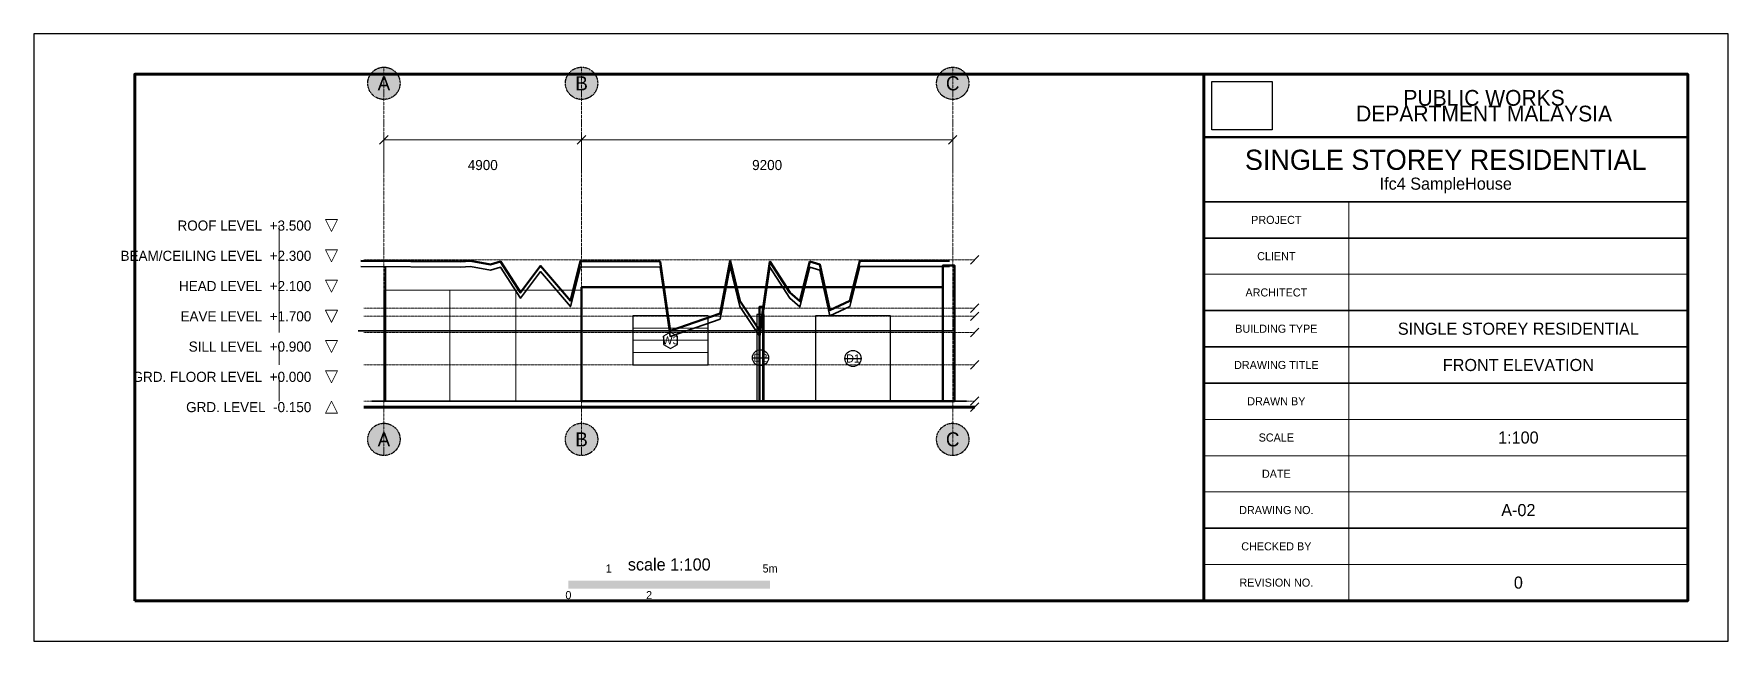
# Model space of a CAD drawing. Header units: millimetres. Extents: x -16412 to 25588, y -5950 to 9100.
import ezdxf
from ezdxf.enums import TextEntityAlignment as Align

# ---------------------------------------------------------------- set-up
doc = ezdxf.new("R2010")
doc.units = ezdxf.units.MM
doc.linetypes.add('DASHDOT', pattern=[0.8, 0.4, -0.2, 0, -0.2])
doc.linetypes.add('HIDDEN', pattern=[0.6, 0.4, -0.2])
for name, color, linetype in [('A-ANNO-DIMS', 7, 'Continuous'), ('A-ANNO-LEVL', 7, 'Continuous'), ('A-ANNO-TEXT', 7, 'Continuous'), ('A-DOOR', 7, 'Continuous'), ('A-ELEV-LEVL', 7, 'Continuous'), ('A-ELEV-WALL', 7, 'Continuous'), ('A-GLAZ', 5, 'Continuous'), ('A-GRID', 8, 'DASHDOT'), ('A-ROOF', 7, 'Continuous'), ('A-TTLB', 7, 'Continuous')]:
    doc.layers.add(name, color=color, linetype=linetype)
picture_1 = doc.add_image_def('image1.png', size_in_pixel=(890, 652))

# ---------------------------------------------------------------- blocks, each defined once
blk = doc.blocks.new('DOOR_TAG')
at = {"lineweight": 25}
blk.add_line((-1, 0), (1, 0), dxfattribs=at)
blk.add_circle((0, 0), 1, dxfattribs=at)
blk = doc.blocks.new('WINDOW_TAG')
at = {"lineweight": 25}
blk.add_lwpolyline([(0.87, 0.5), (0, 1), (-0.87, 0.5), (-0.87, -0.5), (0, -1), (0.87, -0.5)], close=True, dxfattribs=at)

msp = doc.modelspace()

# ---------------------------------------------------------------- hatches: boundary and pattern name
at = {"layer": 'A-GRID'}
h = msp.add_hatch(color=7, dxfattribs=at)
h.dxf.hatch_style = 1
h.paths.add_polyline_path([(-7335, 7875), (-7341, 7945), (-7359, 8012), (-7388, 8075), (-7428, 8132), (-7478, 8182), (-7535, 8222), (-7598, 8251), (-7665, 8269), (-7735, 8275), (-7804, 8269), (-7872, 8251), (-7935, 8222), (-7992, 8182), (-8041, 8132), (-8081, 8075), (-8111, 8012), (-8129, 7945), (-8135, 7875), (-8129, 7806), (-8111, 7738), (-8081, 7675), (-8041, 7618), (-7992, 7569), (-7935, 7529), (-7872, 7499), (-7804, 7481), (-7735, 7475), (-7665, 7481), (-7598, 7499), (-7535, 7529), (-7478, 7569), (-7428, 7618), (-7388, 7675), (-7359, 7738), (-7341, 7806)])
h = msp.add_hatch(color=7, dxfattribs=at)
h.dxf.hatch_style = 1
h.paths.add_polyline_path([(-2435, 7875), (-2441, 7945), (-2459, 8012), (-2488, 8075), (-2528, 8132), (-2578, 8182), (-2635, 8222), (-2698, 8251), (-2765, 8269), (-2835, 8275), (-2904, 8269), (-2972, 8251), (-3035, 8222), (-3092, 8182), (-3141, 8132), (-3181, 8075), (-3211, 8012), (-3229, 7945), (-3235, 7875), (-3229, 7806), (-3211, 7738), (-3181, 7675), (-3141, 7618), (-3092, 7569), (-3035, 7529), (-2972, 7499), (-2904, 7481), (-2835, 7475), (-2765, 7481), (-2698, 7499), (-2635, 7529), (-2578, 7569), (-2528, 7618), (-2488, 7675), (-2459, 7738), (-2441, 7806)])
h = msp.add_hatch(color=7, dxfattribs=at)
h.dxf.hatch_style = 1
h.paths.add_polyline_path([(6765, 7875), (6759, 7945), (6741, 8012), (6712, 8075), (6672, 8132), (6622, 8182), (6565, 8222), (6502, 8251), (6435, 8269), (6365, 8275), (6296, 8269), (6228, 8251), (6165, 8222), (6108, 8182), (6059, 8132), (6019, 8075), (5989, 8012), (5971, 7945), (5965, 7875), (5971, 7806), (5989, 7738), (6019, 7675), (6059, 7618), (6108, 7569), (6165, 7529), (6228, 7499), (6296, 7481), (6365, 7475), (6435, 7481), (6502, 7499), (6565, 7529), (6622, 7569), (6672, 7618), (6712, 7675), (6741, 7738), (6759, 7806)])
h = msp.add_hatch(color=7, dxfattribs=at)
h.dxf.hatch_style = 1
h.paths.add_polyline_path([(-7335, -950), (-7341, -881), (-7359, -813), (-7388, -750), (-7428, -693), (-7478, -644), (-7535, -604), (-7598, -574), (-7665, -556), (-7735, -550), (-7804, -556), (-7872, -574), (-7935, -604), (-7992, -644), (-8041, -693), (-8081, -750), (-8111, -813), (-8129, -881), (-8135, -950), (-8129, -1019), (-8111, -1087), (-8081, -1150), (-8041, -1207), (-7992, -1256), (-7935, -1296), (-7872, -1326), (-7804, -1344), (-7735, -1350), (-7665, -1344), (-7598, -1326), (-7535, -1296), (-7478, -1256), (-7428, -1207), (-7388, -1150), (-7359, -1087), (-7341, -1019)])
h = msp.add_hatch(color=7, dxfattribs=at)
h.dxf.hatch_style = 1
h.paths.add_polyline_path([(-2435, -950), (-2441, -881), (-2459, -813), (-2488, -750), (-2528, -693), (-2578, -644), (-2635, -604), (-2698, -574), (-2765, -556), (-2835, -550), (-2904, -556), (-2972, -574), (-3035, -604), (-3092, -644), (-3141, -693), (-3181, -750), (-3211, -813), (-3229, -881), (-3235, -950), (-3229, -1019), (-3211, -1087), (-3181, -1150), (-3141, -1207), (-3092, -1256), (-3035, -1296), (-2972, -1326), (-2904, -1344), (-2835, -1350), (-2765, -1344), (-2698, -1326), (-2635, -1296), (-2578, -1256), (-2528, -1207), (-2488, -1150), (-2459, -1087), (-2441, -1019)])
h = msp.add_hatch(color=7, dxfattribs=at)
h.dxf.hatch_style = 1
h.paths.add_polyline_path([(6765, -950), (6759, -881), (6741, -813), (6712, -750), (6672, -693), (6622, -644), (6565, -604), (6502, -574), (6435, -556), (6365, -550), (6296, -556), (6228, -574), (6165, -604), (6108, -644), (6059, -693), (6019, -750), (5989, -813), (5971, -881), (5965, -950), (5971, -1019), (5989, -1087), (6019, -1150), (6059, -1207), (6108, -1256), (6165, -1296), (6228, -1326), (6296, -1344), (6365, -1350), (6435, -1344), (6502, -1326), (6565, -1296), (6622, -1256), (6672, -1207), (6712, -1150), (6741, -1087), (6759, -1019)])

# ---------------------------------------------------------------- linework, layer by layer
at = {"color": 7}
msp.add_lwpolyline([(-16412, -5950), (25588, -5950), (25588, 9100), (-16412, 9100)], close=True, dxfattribs=at)
at = {"layer": 'A-ANNO-DIMS', "lineweight": 18}
for p, q in [((-7841, 6369), (-7629, 6581)), ((-7735, 5675), (-7735, 6675)), ((-7735, 6475), (-2835, 6475)), ((-2941, 6369), (-2729, 6581)), ((-2835, 5675), (-2835, 6675)), ((-2835, 5675), (-2835, 6675)), ((-2835, 6475), (6365, 6475)), ((6259, 6369), (6471, 6581)), ((6365, 5675), (6365, 6675))]:
    msp.add_line(p, q, dxfattribs=at)
at = {"layer": 'A-ANNO-DIMS', "color": 7}
for points in [[(-3162, -4650), (-2162, -4650), (-3162, -4450), (-2162, -4450)], [(-1162, -4650), (1838, -4650), (-1162, -4450), (1838, -4450)]]:
    msp.add_solid(points, dxfattribs=at)
at = {"layer": 'A-ANNO-DIMS', "color": 0}
msp.add_solid([(-2162, -4650), (-1162, -4650), (-2162, -4450), (-1162, -4450)], dxfattribs=at)
at = {"layer": 'A-ANNO-LEVL', "lineweight": 18}
for p, q in [((-10335, 3500), (-10335, 4350)), ((-10335, 2300), (-10335, 3600)), ((6804, 3394), (7016, 3606)), ((-10335, 2100), (-10335, 2850)), ((-10335, 1700), (-10335, 2100)), ((6804, 2194), (7016, 2406)), ((6804, 1994), (7016, 2206)), ((6804, 1594), (7016, 1806)), ((-10335, 900), (-10335, 1350)), ((6804, 794), (7016, 1006)), ((-10335, 0), (-10335, 600)), ((6804, -106), (7016, 106)), ((6804, -256), (7016, -44))]:
    msp.add_line(p, q, dxfattribs=at)
at = {"layer": 'A-ANNO-LEVL', "linetype": 'HIDDEN', "lineweight": 18}
for p, q in [((-8235, 3500), (6910, 3500)), ((-8235, 2300), (6910, 2300)), ((-8235, 2100), (6910, 2100)), ((-8235, 1700), (6910, 1700)), ((-8235, 900), (6910, 900)), ((-8235, 0), (6910, 0)), ((-8235, -150), (6910, -150))]:
    msp.add_line(p, q, dxfattribs=at)
at = {"layer": 'A-ANNO-LEVL', "lineweight": 18}
for points in [[(-9185, 4500), (-8885, 4500), (-9035, 4200)], [(-9185, 3750), (-8885, 3750), (-9035, 3450)], [(-9185, 3000), (-8885, 3000), (-9035, 2700)], [(-9185, 2250), (-8885, 2250), (-9035, 1950)], [(-9185, 1500), (-8885, 1500), (-9035, 1200)], [(-9185, 750), (-8885, 750), (-9035, 450)], [(-9185, -300), (-8885, -300), (-9035, 0)]]:
    msp.add_lwpolyline(points, close=True, dxfattribs=at)
at = {"layer": 'A-CURT', "lineweight": 18}
for points in [[(-7710, 0), (-7685, 0), (-7685, 3317), (-7710, 3317)], [(-7735, 0), (-6102, 0), (-6102, 2751), (-7735, 2751)], [(-6102, 0), (-4468, 0), (-4468, 2751), (-6102, 2751)], [(-4468, 0), (-2835, 0), (-2835, 2751), (-4468, 2751)]]:
    msp.add_lwpolyline(points, close=True, dxfattribs=at)
at = {"layer": 'A-DOOR', "lineweight": 25}
for points in [[(1510, 0), (1688, 0), (1688, 2145), (1510, 2145)], [(2964, 0), (4824, 0), (4824, 2110), (2964, 2110)]]:
    msp.add_lwpolyline(points, close=True, dxfattribs=at)
at = {"layer": 'A-ELEV-LEVL', "lineweight": 35}
msp.add_line((-8035, 0), (6710, 0), dxfattribs=at)
at = {"layer": 'A-ELEV-LEVL', "lineweight": 70}
msp.add_line((-8235, -150), (6910, -150), dxfattribs=at)
at = {"layer": 'A-ELEV-WALL', "lineweight": 50}
for points in [[(6120, 0), (6410, 0), (6410, 3358), (6120, 3358)], [(-2835, 0), (6120, 0), (6120, 2821), (-2835, 2821)], [(1573, 0), (1668, 0), (1668, 2335), (1573, 2335)]]:
    msp.add_lwpolyline(points, close=True, dxfattribs=at)
at = {"layer": 'A-GLAZ', "lineweight": 18}
for p, q in [((-1561, 1808), (299, 1808)), ((-1561, 1505), (299, 1505)), ((-1561, 1203), (299, 1203))]:
    msp.add_line(p, q, dxfattribs=at)
at = {"layer": 'A-GLAZ', "lineweight": 25}
msp.add_lwpolyline([(-1561, 900), (299, 900), (299, 2110), (-1561, 2110)], close=True, dxfattribs=at)
at = {"layer": 'A-GRID', "lineweight": 18}
for p, q in [((-7735, -1350), (-7735, 8275)), ((-2835, -1350), (-2835, 8275)), ((6365, -1350), (6365, 8275))]:
    msp.add_line(p, q, dxfattribs=at)
at = {"layer": 'A-GRID', "lineweight": 25}
for centre in [(-7735, 7875), (-2835, 7875), (6365, 7875), (-7735, -950), (-2835, -950), (6365, -950)]:
    msp.add_circle(centre, 400, dxfattribs=at)
at = {"layer": 'A-ROOF', "lineweight": 35}
msp.add_line((-8377, 1741), (6356, 1741), dxfattribs=at)
at = {"layer": 'A-ROOF', "lineweight": 50}
msp.add_lwpolyline([(-8307, 3472), (-5834, 3456), (-5586, 3475), (-5092, 3387), (-4844, 3457), (-4350, 2688), (-3855, 3349), (-3113, 2484), (-2865, 3469), (-887, 3457), (-639, 1741), (597, 2171), (845, 3475), (1092, 2484), (1587, 1741), (1834, 3456), (2329, 2688), (2576, 2472), (2824, 3457), (3071, 3387), (3318, 2254), (3813, 2484), (4060, 3475), (6286, 3472)], dxfattribs=at)
at = {"layer": 'A-ROOF', "lineweight": 35}
msp.add_lwpolyline([(-8307, 3331), (-5834, 3315), (-5586, 3334), (-5092, 3246), (-4844, 3316), (-4350, 2548), (-3855, 3208), (-3113, 2343), (-2865, 3329), (-887, 3316), (-639, 1601), (597, 2030), (845, 3335), (1092, 2343), (1587, 1601), (1834, 3315), (2329, 2548), (2576, 2331), (2824, 3316), (3071, 3246), (3318, 2114), (3813, 2343), (4060, 3334), (6286, 3331)], dxfattribs=at)
at = {"layer": 'A-TTLB', "lineweight": 70}
msp.add_line((12588, -4950), (12588, 8100), dxfattribs=at)
at = {"layer": 'A-TTLB', "lineweight": 50}
msp.add_line((12588, 6540), (24588, 6540), dxfattribs=at)
at = {"layer": 'A-TTLB', "lineweight": 35}
for p, q in [((12588, 4940), (24588, 4940)), ((12588, 4041), (24588, 4041)), ((12588, 2243), (24588, 2243)), ((12588, 1344), (24588, 1344)), ((12588, 445), (24588, 445)), ((12588, -3152), (24588, -3152))]:
    msp.add_line(p, q, dxfattribs=at)
at = {"layer": 'A-TTLB', "lineweight": 18}
for p, q in [((16188, 4041), (16188, 4940)), ((16188, 3142), (16188, 4041)), ((12588, 3142), (24588, 3142)), ((16188, 2243), (16188, 3142)), ((16188, 1344), (16188, 2243)), ((16188, 445), (16188, 1344)), ((16188, -455), (16188, 445)), ((12588, -455), (24588, -455)), ((16188, -1354), (16188, -455)), ((12588, -1354), (24588, -1354)), ((16188, -2253), (16188, -1354)), ((12588, -2253), (24588, -2253)), ((16188, -3152), (16188, -2253)), ((16188, -4051), (16188, -3152)), ((12588, -4051), (24588, -4051)), ((16188, -4950), (16188, -4051)), ((12588, -4950), (24588, -4950))]:
    msp.add_line(p, q, dxfattribs=at)
at = {"layer": 'A-TTLB', "lineweight": 70}
msp.add_lwpolyline([(-13912, -4950), (24588, -4950), (24588, 8100), (-13912, 8100)], close=True, dxfattribs=at)

# ---------------------------------------------------------------- block references
at = {"layer": 'A-ANNO-TEXT', "xscale": 200, "yscale": 200}
for name, p in [('WINDOW_TAG', (-631, 1505)), ('DOOR_TAG', (1599, 1073)), ('DOOR_TAG', (3894, 1055))]:
    msp.add_blockref(name, p, dxfattribs=at)

# ---------------------------------------------------------------- texts
at = {"layer": 'A-ANNO-DIMS'}
for s, height, p in [('4900', 250, (-5285, 5850)), ('9200', 250, (1765, 5850)), ('1', 200, (-2162, -4150)), ('5m', 200, (1838, -4150)), ('0', 200, (-3162, -4810)), ('2', 200, (-1162, -4810))]:
    msp.add_text(s, height=height, dxfattribs=at).set_placement(p, align=Align.MIDDLE_CENTER)
at = {"layer": 'A-ANNO-LEVL'}
for s, p in [('ROOF LEVEL  +3.500', (-9535, 4350)), ('BEAM/CEILING LEVEL  +2.300', (-9535, 3600)), ('HEAD LEVEL  +2.100', (-9535, 2850)), ('EAVE LEVEL  +1.700', (-9535, 2100)), ('SILL LEVEL  +0.900', (-9535, 1350)), ('GRD. FLOOR LEVEL  +0.000', (-9535, 600)), ('GRD. LEVEL  -0.150', (-9535, -150))]:
    msp.add_text(s, height=250, dxfattribs=at).set_placement(p, align=Align.MIDDLE_RIGHT)
at = {"layer": 'A-ANNO-TEXT'}
for s, height, p in [('A', 350, (-7735, 7875)), ('B', 350, (-2835, 7875)), ('C', 350, (6365, 7875)), ('W3', 200, (-631, 1505)), ('D2', 200, (1599, 1073)), ('D1', 200, (3894, 1055)), ('A', 350, (-7735, -950)), ('B', 350, (-2835, -950)), ('C', 350, (6365, -950))]:
    msp.add_text(s, height=height, dxfattribs=at).set_placement(p, align=Align.MIDDLE_CENTER)
at = {"layer": 'A-ANNO-TEXT', "color": 8}
msp.add_text('scale 1:100', height=300, dxfattribs=at).set_placement((-662, -4050), align=Align.MIDDLE_CENTER)
at = {"layer": 'A-TTLB'}
for s, height, p in [('PUBLIC WORKS', 390, (19538, 7515)), ('DEPARTMENT MALAYSIA', 390, (19538, 7125)), ('SINGLE STOREY RESIDENTIAL', 500, (18588, 5980)), ('Ifc4 SampleHouse', 300, (18588, 5388)), ('PROJECT', 200, (14388, 4490)), ('CLIENT', 200, (14388, 3591)), ('ARCHITECT', 200, (14388, 2692)), ('BUILDING TYPE', 200, (14388, 1793)), ('SINGLE STOREY RESIDENTIAL', 300, (20388, 1793)), ('DRAWING TITLE', 200, (14388, 894)), ('FRONT ELEVATION', 300, (20388, 894)), ('DRAWN BY', 200, (14388, -5)), ('SCALE', 200, (14388, -904)), ('1:100', 300, (20388, -904)), ('DATE', 200, (14388, -1803)), ('DRAWING NO.', 200, (14388, -2702)), ('A-02', 300, (20388, -2702)), ('CHECKED BY', 200, (14388, -3601)), ('REVISION NO.', 200, (14388, -4500)), ('0', 300, (20388, -4500))]:
    msp.add_text(s, height=height, dxfattribs=at).set_placement(p, align=Align.MIDDLE_CENTER)

# ---------------------------------------------------------------- pictures from other files: only their frames are drawn
image = msp.add_image(picture_1, insert=(12788, 6720), size_in_units=(1500, 1200), dxfattribs=at)

doc.saveas('drawing.dxf')
